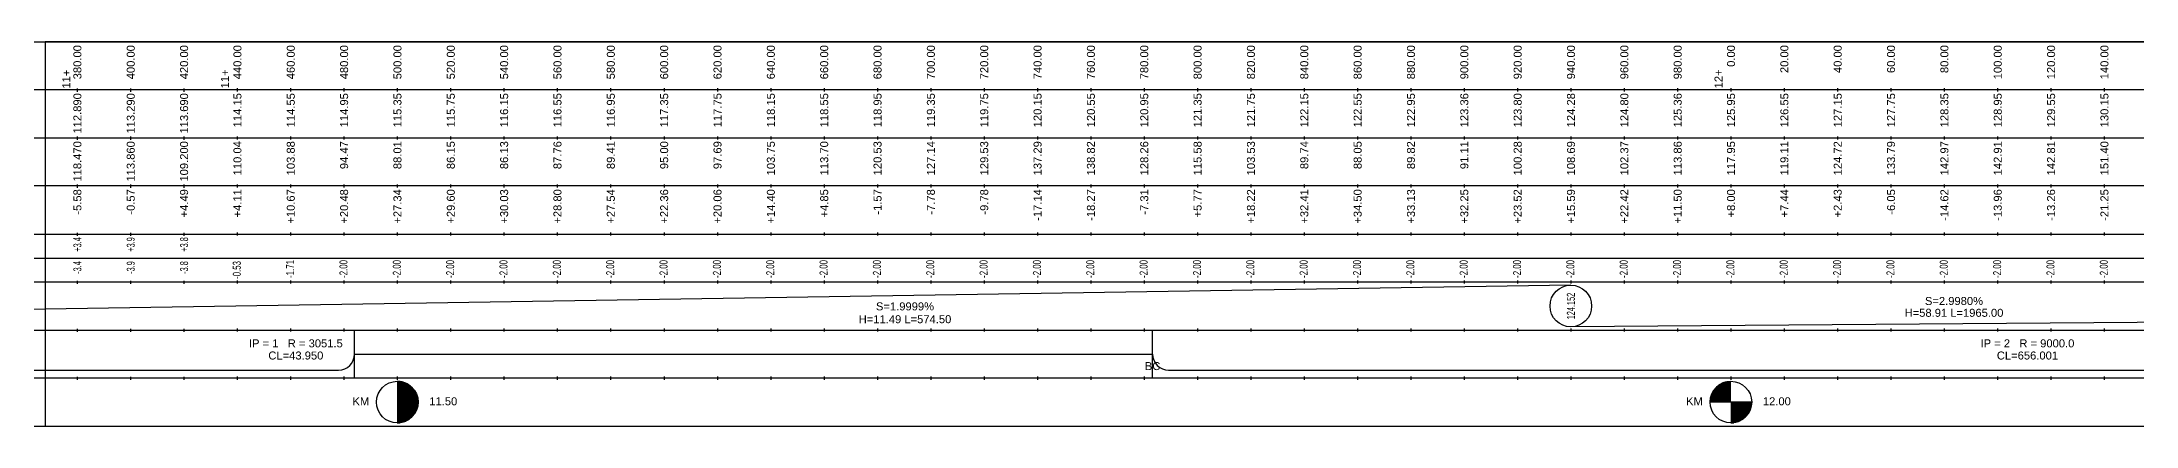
# Model space of a CAD drawing. Header units: millimetres. Extents: x -1499 to 6658, y -12483 to -6008.
# Drawn here: x 623 to 1408, y -12027 to -11883 of the extents above; entities that cross this region are included whole.
import ezdxf
from ezdxf.enums import TextEntityAlignment as Align

# ---------------------------------------------------------------- set-up
doc = ezdxf.new("R2010")
doc.units = ezdxf.units.MM
doc.layers.add('_와꾸', color=7, linetype='Continuous', plot=False)
for name, color, linetype in [('CZ-TEX2', 3, 'Continuous'), ('표내용문자', 3, 'Continuous'), ('표보조선', 1, 'Continuous'), ('표주요선', 1, 'Continuous')]:
    doc.layers.add(name, color=color, linetype=linetype)
doc.styles.get("Standard").update_dxf_attribs({"font": 'arial.ttf'})

msp = doc.modelspace()

# ---------------------------------------------------------------- linework, layer by layer
at = {"layer": '_와꾸', "color": 7, "true_color": 0xffffff}
msp.add_lwpolyline([(624.16, -12027.06), (1448.16, -12027.06), (1448.16, -11883.06), (624.16, -11883.06)], close=True, dxfattribs=at)
at = {"layer": '표내용문자'}
for p, q in [((757.24, -12010.33), (756.16, -12010.33)), ((756.16, -12010.41), (757.68, -12010.41)), ((758.02, -12010.48), (756.16, -12010.48)), ((756.16, -12010.56), (758.3, -12010.56)), ((758.55, -12010.63), (756.16, -12010.63)), ((756.16, -12010.71), (758.77, -12010.71)), ((758.97, -12010.78), (756.16, -12010.78)), ((756.16, -12010.86), (759.16, -12010.86)), ((759.33, -12010.93), (756.16, -12010.93)), ((756.16, -12011.01), (759.49, -12011.01)), ((759.65, -12011.08), (756.16, -12011.08)), ((756.16, -12011.16), (759.79, -12011.16)), ((759.93, -12011.23), (756.16, -12011.23)), ((756.16, -12011.31), (760.07, -12011.31)), ((760.19, -12011.38), (756.16, -12011.38)), ((756.16, -12011.46), (760.31, -12011.46)), ((760.43, -12011.53), (756.16, -12011.53)), ((756.16, -12011.61), (760.54, -12011.61)), ((760.65, -12011.68), (756.16, -12011.68)), ((756.16, -12011.76), (760.76, -12011.76)), ((760.86, -12011.83), (756.16, -12011.83)), ((756.16, -12011.91), (760.95, -12011.91)), ((761.05, -12011.98), (756.16, -12011.98)), ((756.16, -12012.06), (761.14, -12012.06)), ((761.23, -12012.13), (756.16, -12012.13)), ((756.16, -12012.21), (761.32, -12012.21)), ((761.4, -12012.28), (756.16, -12012.28)), ((756.16, -12012.36), (761.48, -12012.36)), ((761.56, -12012.43), (756.16, -12012.43)), ((756.16, -12012.51), (761.64, -12012.51)), ((761.71, -12012.58), (756.16, -12012.58)), ((756.16, -12012.66), (761.79, -12012.66)), ((761.86, -12012.73), (756.16, -12012.73)), ((756.16, -12012.81), (761.93, -12012.81)), ((761.99, -12012.88), (756.16, -12012.88)), ((756.16, -12012.96), (762.06, -12012.96)), ((762.12, -12013.03), (756.16, -12013.03)), ((756.16, -12013.11), (762.19, -12013.11)), ((762.25, -12013.18), (756.16, -12013.18)), ((756.16, -12013.26), (762.31, -12013.26)), ((762.36, -12013.33), (756.16, -12013.33)), ((756.16, -12013.41), (762.42, -12013.41)), ((1256.16, -12013.41), (1249.89, -12013.41)), ((1249.95, -12013.33), (1256.16, -12013.33)), ((1256.16, -12013.26), (1250.01, -12013.26)), ((1250.07, -12013.18), (1256.16, -12013.18)), ((1256.16, -12013.11), (1250.13, -12013.11)), ((1250.19, -12013.03), (1256.16, -12013.03)), ((1256.16, -12012.96), (1250.26, -12012.96)), ((1250.32, -12012.88), (1256.16, -12012.88)), ((1256.16, -12012.81), (1250.39, -12012.81)), ((1250.46, -12012.73), (1256.16, -12012.73)), ((1256.16, -12012.66), (1250.53, -12012.66)), ((1250.6, -12012.58), (1256.16, -12012.58)), ((1256.16, -12012.51), (1250.68, -12012.51)), ((1250.75, -12012.43), (1256.16, -12012.43)), ((1256.16, -12012.36), (1250.83, -12012.36)), ((1250.91, -12012.28), (1256.16, -12012.28)), ((1256.16, -12012.21), (1251, -12012.21)), ((1251.08, -12012.13), (1256.16, -12012.13)), ((1256.16, -12012.06), (1251.17, -12012.06)), ((1251.26, -12011.98), (1256.16, -12011.98)), ((1256.16, -12011.91), (1251.36, -12011.91)), ((1251.46, -12011.83), (1256.16, -12011.83)), ((1256.16, -12011.76), (1251.56, -12011.76)), ((1251.66, -12011.68), (1256.16, -12011.68)), ((1256.16, -12011.61), (1251.77, -12011.61)), ((1251.88, -12011.53), (1256.16, -12011.53)), ((1256.16, -12011.46), (1252, -12011.46)), ((1252.12, -12011.38), (1256.16, -12011.38)), ((1256.16, -12011.31), (1252.25, -12011.31)), ((1252.38, -12011.23), (1256.16, -12011.23)), ((1256.16, -12011.16), (1252.52, -12011.16)), ((1252.67, -12011.08), (1256.16, -12011.08)), ((1256.16, -12011.01), (1252.82, -12011.01)), ((1252.98, -12010.93), (1256.16, -12010.93)), ((1256.16, -12010.86), (1253.16, -12010.86)), ((1253.34, -12010.78), (1256.16, -12010.78)), ((1256.16, -12010.71), (1253.55, -12010.71)), ((1253.77, -12010.63), (1256.16, -12010.63)), ((1256.16, -12010.56), (1254.01, -12010.56)), ((1254.3, -12010.48), (1256.16, -12010.48)), ((1256.16, -12010.41), (1254.63, -12010.41)), ((1255.08, -12010.33), (1256.16, -12010.33)), ((762.47, -12013.48), (756.16, -12013.48)), ((756.16, -12013.56), (762.53, -12013.56)), ((762.58, -12013.63), (756.16, -12013.63)), ((756.16, -12013.71), (762.63, -12013.71)), ((762.68, -12013.78), (756.16, -12013.78)), ((756.16, -12013.86), (762.73, -12013.86)), ((762.78, -12013.93), (756.16, -12013.93)), ((756.16, -12014.01), (762.82, -12014.01)), ((762.87, -12014.08), (756.16, -12014.08)), ((756.16, -12014.16), (762.91, -12014.16)), ((762.95, -12014.23), (756.16, -12014.23)), ((756.16, -12014.31), (763, -12014.31)), ((763.04, -12014.38), (756.16, -12014.38)), ((756.16, -12014.46), (763.08, -12014.46)), ((763.12, -12014.53), (756.16, -12014.53)), ((756.16, -12014.61), (763.15, -12014.61)), ((763.19, -12014.68), (756.16, -12014.68)), ((756.16, -12014.76), (763.22, -12014.76)), ((763.26, -12014.83), (756.16, -12014.83)), ((756.16, -12014.91), (763.29, -12014.91)), ((763.33, -12014.98), (756.16, -12014.98)), ((756.16, -12015.06), (763.36, -12015.06)), ((763.39, -12015.13), (756.16, -12015.13)), ((756.16, -12015.21), (763.42, -12015.21)), ((763.45, -12015.28), (756.16, -12015.28)), ((756.16, -12015.36), (763.47, -12015.36)), ((763.5, -12015.43), (756.16, -12015.43)), ((756.16, -12015.51), (763.53, -12015.51)), ((763.55, -12015.58), (756.16, -12015.58)), ((756.16, -12015.66), (763.58, -12015.66)), ((763.6, -12015.73), (756.16, -12015.73)), ((756.16, -12015.81), (763.63, -12015.81)), ((763.65, -12015.88), (756.16, -12015.88)), ((756.16, -12015.96), (763.67, -12015.96)), ((763.69, -12016.03), (756.16, -12016.03)), ((756.16, -12016.11), (763.71, -12016.11)), ((763.73, -12016.18), (756.16, -12016.18)), ((756.16, -12016.26), (763.75, -12016.26)), ((763.76, -12016.33), (756.16, -12016.33)), ((756.16, -12016.41), (763.78, -12016.41)), ((763.8, -12016.48), (756.16, -12016.48)), ((756.16, -12016.56), (763.81, -12016.56)), ((763.83, -12016.63), (756.16, -12016.63)), ((756.16, -12016.71), (763.84, -12016.71)), ((763.85, -12016.78), (756.16, -12016.78)), ((756.16, -12016.86), (763.86, -12016.86)), ((763.88, -12016.93), (756.16, -12016.93)), ((756.16, -12017.01), (763.89, -12017.01)), ((763.9, -12017.08), (756.16, -12017.08)), ((756.16, -12017.16), (763.91, -12017.16)), ((763.91, -12017.23), (756.16, -12017.23)), ((756.16, -12017.31), (763.92, -12017.31)), ((763.93, -12017.38), (756.16, -12017.38)), ((756.16, -12017.46), (763.93, -12017.46)), ((763.94, -12017.53), (756.16, -12017.53)), ((756.16, -12017.61), (763.94, -12017.61)), ((763.95, -12017.68), (756.16, -12017.68)), ((756.16, -12017.76), (763.95, -12017.76)), ((763.95, -12017.83), (756.16, -12017.83)), ((756.16, -12017.91), (763.96, -12017.91)), ((763.96, -12017.98), (756.16, -12017.98)), ((763.96, -12018.06), (756.16, -12018.06)), ((756.16, -12018.06), (763.96, -12018.06)), ((756.16, -12018.13), (763.96, -12018.13)), ((763.96, -12018.21), (756.16, -12018.21)), ((756.16, -12018.28), (763.95, -12018.28)), ((763.95, -12018.36), (756.16, -12018.36)), ((756.16, -12018.43), (763.95, -12018.43)), ((763.94, -12018.51), (756.16, -12018.51)), ((756.16, -12018.58), (763.94, -12018.58)), ((763.93, -12018.66), (756.16, -12018.66)), ((756.16, -12018.73), (763.93, -12018.73)), ((763.92, -12018.81), (756.16, -12018.81)), ((756.16, -12018.88), (763.91, -12018.88)), ((763.91, -12018.96), (756.16, -12018.96)), ((756.16, -12019.03), (763.9, -12019.03)), ((763.89, -12019.11), (756.16, -12019.11)), ((756.16, -12019.18), (763.88, -12019.18)), ((763.86, -12019.26), (756.16, -12019.26)), ((756.16, -12019.33), (763.85, -12019.33)), ((763.84, -12019.41), (756.16, -12019.41)), ((756.16, -12019.48), (763.83, -12019.48)), ((763.81, -12019.56), (756.16, -12019.56)), ((756.16, -12019.63), (763.8, -12019.63)), ((763.78, -12019.71), (756.16, -12019.71)), ((756.16, -12019.78), (763.76, -12019.78)), ((763.75, -12019.86), (756.16, -12019.86)), ((756.16, -12019.93), (763.73, -12019.93)), ((763.71, -12020.01), (756.16, -12020.01)), ((756.16, -12020.08), (763.69, -12020.08)), ((763.67, -12020.16), (756.16, -12020.16)), ((756.16, -12020.23), (763.65, -12020.23)), ((763.63, -12020.31), (756.16, -12020.31)), ((756.16, -12020.38), (763.6, -12020.38)), ((763.58, -12020.46), (756.16, -12020.46)), ((756.16, -12020.53), (763.55, -12020.53)), ((763.53, -12020.61), (756.16, -12020.61)), ((756.16, -12020.68), (763.5, -12020.68)), ((763.47, -12020.76), (756.16, -12020.76)), ((756.16, -12020.83), (763.45, -12020.83)), ((763.42, -12020.91), (756.16, -12020.91)), ((756.16, -12020.98), (763.39, -12020.98)), ((763.36, -12021.06), (756.16, -12021.06)), ((756.16, -12021.13), (763.33, -12021.13)), ((763.29, -12021.21), (756.16, -12021.21)), ((756.16, -12021.28), (763.26, -12021.28)), ((1256.16, -12017.76), (1248.36, -12017.76)), ((1248.36, -12017.83), (1256.16, -12017.83)), ((1256.16, -12017.91), (1248.36, -12017.91)), ((1248.36, -12017.98), (1256.16, -12017.98)), ((1256.16, -12018.06), (1248.36, -12018.06)), ((1248.37, -12017.53), (1256.16, -12017.53)), ((1256.16, -12017.61), (1248.37, -12017.61)), ((1248.37, -12017.68), (1256.16, -12017.68)), ((1256.16, -12017.46), (1248.38, -12017.46)), ((1256.16, -12017.31), (1248.39, -12017.31)), ((1248.39, -12017.38), (1256.16, -12017.38)), ((1248.4, -12017.23), (1256.16, -12017.23)), ((1256.16, -12017.16), (1248.41, -12017.16)), ((1248.42, -12017.08), (1256.16, -12017.08)), ((1256.16, -12017.01), (1248.43, -12017.01)), ((1248.44, -12016.93), (1256.16, -12016.93)), ((1256.16, -12016.86), (1248.45, -12016.86)), ((1248.46, -12016.78), (1256.16, -12016.78)), ((1256.16, -12016.71), (1248.47, -12016.71)), ((1248.49, -12016.63), (1256.16, -12016.63)), ((1256.16, -12016.56), (1248.5, -12016.56)), ((1248.52, -12016.48), (1256.16, -12016.48)), ((1256.16, -12016.41), (1248.53, -12016.41)), ((1248.55, -12016.33), (1256.16, -12016.33)), ((1256.16, -12016.26), (1248.57, -12016.26)), ((1248.59, -12016.18), (1256.16, -12016.18)), ((1256.16, -12016.11), (1248.6, -12016.11)), ((1248.62, -12016.03), (1256.16, -12016.03)), ((1256.16, -12015.96), (1248.65, -12015.96)), ((1248.67, -12015.88), (1256.16, -12015.88)), ((1256.16, -12015.81), (1248.69, -12015.81)), ((1248.71, -12015.73), (1256.16, -12015.73)), ((1256.16, -12015.66), (1248.74, -12015.66)), ((1248.76, -12015.58), (1256.16, -12015.58)), ((1256.16, -12015.51), (1248.79, -12015.51)), ((1248.81, -12015.43), (1256.16, -12015.43)), ((1256.16, -12015.36), (1248.84, -12015.36)), ((1248.87, -12015.28), (1256.16, -12015.28)), ((1256.16, -12015.21), (1248.9, -12015.21)), ((1248.93, -12015.13), (1256.16, -12015.13)), ((1256.16, -12015.06), (1248.96, -12015.06)), ((1248.99, -12014.98), (1256.16, -12014.98)), ((1256.16, -12014.91), (1249.02, -12014.91)), ((1249.06, -12014.83), (1256.16, -12014.83)), ((1256.16, -12014.76), (1249.09, -12014.76)), ((1249.13, -12014.68), (1256.16, -12014.68)), ((1256.16, -12014.61), (1249.16, -12014.61)), ((1249.2, -12014.53), (1256.16, -12014.53)), ((1256.16, -12014.46), (1249.24, -12014.46)), ((1249.28, -12014.38), (1256.16, -12014.38)), ((1256.16, -12014.31), (1249.32, -12014.31)), ((1249.36, -12014.23), (1256.16, -12014.23)), ((1256.16, -12014.16), (1249.4, -12014.16)), ((1249.45, -12014.08), (1256.16, -12014.08)), ((1256.16, -12014.01), (1249.49, -12014.01)), ((1249.54, -12013.93), (1256.16, -12013.93)), ((1256.16, -12013.86), (1249.58, -12013.86)), ((1249.63, -12013.78), (1256.16, -12013.78)), ((1256.16, -12013.71), (1249.68, -12013.71)), ((1249.73, -12013.63), (1256.16, -12013.63)), ((1256.16, -12013.56), (1249.79, -12013.56)), ((1249.84, -12013.48), (1256.16, -12013.48)), ((1263.96, -12018.06), (1256.16, -12018.06)), ((1256.16, -12018.13), (1263.96, -12018.13)), ((1263.96, -12018.21), (1256.16, -12018.21)), ((1256.16, -12018.28), (1263.95, -12018.28)), ((1263.95, -12018.36), (1256.16, -12018.36)), ((1256.16, -12018.43), (1263.95, -12018.43)), ((1263.94, -12018.51), (1256.16, -12018.51)), ((1256.16, -12018.58), (1263.94, -12018.58)), ((1263.93, -12018.66), (1256.16, -12018.66)), ((1256.16, -12018.73), (1263.93, -12018.73)), ((1263.92, -12018.81), (1256.16, -12018.81)), ((1256.16, -12018.88), (1263.91, -12018.88)), ((1263.91, -12018.96), (1256.16, -12018.96)), ((1256.16, -12019.03), (1263.9, -12019.03)), ((1263.89, -12019.11), (1256.16, -12019.11)), ((1256.16, -12019.18), (1263.88, -12019.18)), ((1263.86, -12019.26), (1256.16, -12019.26)), ((1256.16, -12019.33), (1263.85, -12019.33)), ((1263.84, -12019.41), (1256.16, -12019.41)), ((1256.16, -12019.48), (1263.83, -12019.48)), ((1263.81, -12019.56), (1256.16, -12019.56)), ((1256.16, -12019.63), (1263.8, -12019.63)), ((1263.78, -12019.71), (1256.16, -12019.71)), ((1256.16, -12019.78), (1263.76, -12019.78)), ((1263.75, -12019.86), (1256.16, -12019.86)), ((1256.16, -12019.93), (1263.73, -12019.93)), ((1263.71, -12020.01), (1256.16, -12020.01)), ((1256.16, -12020.08), (1263.69, -12020.08)), ((1263.67, -12020.16), (1256.16, -12020.16)), ((1256.16, -12020.23), (1263.65, -12020.23)), ((1263.63, -12020.31), (1256.16, -12020.31)), ((1256.16, -12020.38), (1263.6, -12020.38)), ((1263.58, -12020.46), (1256.16, -12020.46)), ((1256.16, -12020.53), (1263.55, -12020.53)), ((1263.53, -12020.61), (1256.16, -12020.61)), ((1256.16, -12020.68), (1263.5, -12020.68)), ((1263.47, -12020.76), (1256.16, -12020.76)), ((1256.16, -12020.83), (1263.45, -12020.83)), ((1263.42, -12020.91), (1256.16, -12020.91)), ((1256.16, -12020.98), (1263.39, -12020.98)), ((1263.36, -12021.06), (1256.16, -12021.06)), ((1256.16, -12021.13), (1263.33, -12021.13)), ((1263.29, -12021.21), (1256.16, -12021.21)), ((1256.16, -12021.28), (1263.26, -12021.28)), ((763.22, -12021.36), (756.16, -12021.36)), ((756.16, -12021.43), (763.19, -12021.43)), ((763.15, -12021.51), (756.16, -12021.51)), ((756.16, -12021.58), (763.12, -12021.58)), ((763.08, -12021.66), (756.16, -12021.66)), ((756.16, -12021.73), (763.04, -12021.73)), ((763, -12021.81), (756.16, -12021.81)), ((756.16, -12021.88), (762.95, -12021.88)), ((762.91, -12021.96), (756.16, -12021.96)), ((756.16, -12022.03), (762.87, -12022.03)), ((762.82, -12022.11), (756.16, -12022.11)), ((756.16, -12022.18), (762.78, -12022.18)), ((762.73, -12022.26), (756.16, -12022.26)), ((756.16, -12022.33), (762.68, -12022.33)), ((762.63, -12022.41), (756.16, -12022.41)), ((756.16, -12022.48), (762.58, -12022.48)), ((762.53, -12022.56), (756.16, -12022.56)), ((756.16, -12022.63), (762.47, -12022.63)), ((762.42, -12022.71), (756.16, -12022.71)), ((756.16, -12022.78), (762.36, -12022.78)), ((762.31, -12022.86), (756.16, -12022.86)), ((756.16, -12022.93), (762.25, -12022.93)), ((762.19, -12023.01), (756.16, -12023.01)), ((756.16, -12023.08), (762.12, -12023.08)), ((762.06, -12023.16), (756.16, -12023.16)), ((756.16, -12023.23), (761.99, -12023.23)), ((761.93, -12023.31), (756.16, -12023.31)), ((756.16, -12023.38), (761.86, -12023.38)), ((761.79, -12023.46), (756.16, -12023.46)), ((756.16, -12023.53), (761.71, -12023.53)), ((761.64, -12023.61), (756.16, -12023.61)), ((756.16, -12023.68), (761.56, -12023.68)), ((761.48, -12023.76), (756.16, -12023.76)), ((756.16, -12023.83), (761.4, -12023.83)), ((761.32, -12023.91), (756.16, -12023.91)), ((756.16, -12023.98), (761.23, -12023.98)), ((761.14, -12024.06), (756.16, -12024.06)), ((756.16, -12024.13), (761.05, -12024.13)), ((760.95, -12024.21), (756.16, -12024.21)), ((756.16, -12024.28), (760.86, -12024.28)), ((760.76, -12024.36), (756.16, -12024.36)), ((756.16, -12024.43), (760.65, -12024.43)), ((760.54, -12024.51), (756.16, -12024.51)), ((756.16, -12024.58), (760.43, -12024.58)), ((760.31, -12024.66), (756.16, -12024.66)), ((756.16, -12024.73), (760.19, -12024.73)), ((760.07, -12024.81), (756.16, -12024.81)), ((756.16, -12024.88), (759.93, -12024.88)), ((759.79, -12024.96), (756.16, -12024.96)), ((756.16, -12025.03), (759.65, -12025.03)), ((759.49, -12025.11), (756.16, -12025.11)), ((756.16, -12025.18), (759.33, -12025.18)), ((759.16, -12025.26), (756.16, -12025.26)), ((756.16, -12025.33), (758.97, -12025.33)), ((758.77, -12025.41), (756.16, -12025.41)), ((756.16, -12025.48), (758.55, -12025.48)), ((758.3, -12025.56), (756.16, -12025.56)), ((756.16, -12025.63), (758.02, -12025.63)), ((757.68, -12025.71), (756.16, -12025.71)), ((756.16, -12025.78), (757.24, -12025.78)), ((1263.22, -12021.36), (1256.16, -12021.36)), ((1256.16, -12021.43), (1263.19, -12021.43)), ((1263.15, -12021.51), (1256.16, -12021.51)), ((1256.16, -12021.58), (1263.12, -12021.58)), ((1263.08, -12021.66), (1256.16, -12021.66)), ((1256.16, -12021.73), (1263.04, -12021.73)), ((1263, -12021.81), (1256.16, -12021.81)), ((1256.16, -12021.88), (1262.95, -12021.88)), ((1262.91, -12021.96), (1256.16, -12021.96)), ((1256.16, -12022.03), (1262.87, -12022.03)), ((1262.82, -12022.11), (1256.16, -12022.11)), ((1256.16, -12022.18), (1262.78, -12022.18)), ((1262.73, -12022.26), (1256.16, -12022.26)), ((1256.16, -12022.33), (1262.68, -12022.33)), ((1262.63, -12022.41), (1256.16, -12022.41)), ((1256.16, -12022.48), (1262.58, -12022.48)), ((1262.53, -12022.56), (1256.16, -12022.56)), ((1256.16, -12022.63), (1262.47, -12022.63)), ((1262.42, -12022.71), (1256.16, -12022.71)), ((1256.16, -12022.78), (1262.36, -12022.78)), ((1262.31, -12022.86), (1256.16, -12022.86)), ((1256.16, -12022.93), (1262.25, -12022.93)), ((1262.19, -12023.01), (1256.16, -12023.01)), ((1256.16, -12023.08), (1262.12, -12023.08)), ((1262.06, -12023.16), (1256.16, -12023.16)), ((1256.16, -12023.23), (1261.99, -12023.23)), ((1261.93, -12023.31), (1256.16, -12023.31)), ((1256.16, -12023.38), (1261.86, -12023.38)), ((1261.79, -12023.46), (1256.16, -12023.46)), ((1256.16, -12023.53), (1261.71, -12023.53)), ((1261.64, -12023.61), (1256.16, -12023.61)), ((1256.16, -12023.68), (1261.56, -12023.68)), ((1261.48, -12023.76), (1256.16, -12023.76)), ((1256.16, -12023.83), (1261.4, -12023.83)), ((1261.32, -12023.91), (1256.16, -12023.91)), ((1256.16, -12023.98), (1261.23, -12023.98)), ((1261.14, -12024.06), (1256.16, -12024.06)), ((1256.16, -12024.13), (1261.05, -12024.13)), ((1260.95, -12024.21), (1256.16, -12024.21)), ((1256.16, -12024.28), (1260.86, -12024.28)), ((1260.76, -12024.36), (1256.16, -12024.36)), ((1256.16, -12024.43), (1260.65, -12024.43)), ((1260.54, -12024.51), (1256.16, -12024.51)), ((1256.16, -12024.58), (1260.43, -12024.58)), ((1260.31, -12024.66), (1256.16, -12024.66)), ((1256.16, -12024.73), (1260.19, -12024.73)), ((1260.07, -12024.81), (1256.16, -12024.81)), ((1256.16, -12024.88), (1259.93, -12024.88)), ((1259.79, -12024.96), (1256.16, -12024.96)), ((1256.16, -12025.03), (1259.65, -12025.03)), ((1259.49, -12025.11), (1256.16, -12025.11)), ((1256.16, -12025.18), (1259.33, -12025.18)), ((1259.16, -12025.26), (1256.16, -12025.26)), ((1256.16, -12025.33), (1258.97, -12025.33)), ((1258.77, -12025.41), (1256.16, -12025.41)), ((1256.16, -12025.48), (1258.55, -12025.48)), ((1258.3, -12025.56), (1256.16, -12025.56)), ((1256.16, -12025.63), (1258.02, -12025.63)), ((1257.68, -12025.71), (1256.16, -12025.71)), ((1256.16, -12025.78), (1257.24, -12025.78))]:
    msp.add_line(p, q, dxfattribs=at)
for centre in [(756.16, -12018.06), (1256.16, -12018.06)]:
    msp.add_circle(centre, 7.8, dxfattribs=at)
at = {"layer": '표보조선', "color": 253}
for p, q in [((636.16, -11900.56), (636.16, -11901.76)), ((656.16, -11900.56), (656.16, -11901.76)), ((676.16, -11900.56), (676.16, -11901.76)), ((636.16, -11918.56), (636.16, -11919.76)), ((656.16, -11918.56), (656.16, -11919.76)), ((676.16, -11918.56), (676.16, -11919.76)), ((636.16, -11936.56), (636.16, -11937.76)), ((656.16, -11936.56), (656.16, -11937.76)), ((676.16, -11936.56), (676.16, -11937.76)), ((636.16, -11954.56), (636.16, -11955.76)), ((656.16, -11954.56), (656.16, -11955.76)), ((676.16, -11954.56), (676.16, -11955.76)), ((636.16, -11972.56), (636.16, -11973.76)), ((656.16, -11972.56), (656.16, -11973.76)), ((676.16, -11972.56), (676.16, -11973.76)), ((636.16, -11990.56), (636.16, -11991.76)), ((656.16, -11990.56), (656.16, -11991.76)), ((676.16, -11990.56), (676.16, -11991.76)), ((636.16, -12008.56), (636.16, -12009.76)), ((656.16, -12008.56), (656.16, -12009.76)), ((676.16, -12008.56), (676.16, -12009.76))]:
    msp.add_line(p, q, dxfattribs=at)
at = {"layer": '표보조선'}
for p, q in [((696.16, -11900.46), (696.16, -11901.66)), ((716.16, -11900.46), (716.16, -11901.66)), ((736.16, -11900.46), (736.16, -11901.66)), ((756.16, -11900.46), (756.16, -11901.66)), ((776.16, -11900.46), (776.16, -11901.66)), ((796.16, -11900.46), (796.16, -11901.66)), ((816.16, -11900.46), (816.16, -11901.66)), ((836.16, -11900.46), (836.16, -11901.66)), ((856.16, -11900.46), (856.16, -11901.66)), ((876.16, -11900.46), (876.16, -11901.66)), ((896.16, -11900.46), (896.16, -11901.66)), ((916.16, -11900.46), (916.16, -11901.66)), ((936.16, -11900.46), (936.16, -11901.66)), ((956.16, -11900.46), (956.16, -11901.66)), ((976.16, -11900.46), (976.16, -11901.66)), ((996.16, -11900.46), (996.16, -11901.66)), ((1016.16, -11900.46), (1016.16, -11901.66)), ((1036.16, -11900.46), (1036.16, -11901.66)), ((1056.16, -11900.46), (1056.16, -11901.66)), ((1076.16, -11900.46), (1076.16, -11901.66)), ((1096.16, -11900.46), (1096.16, -11901.66)), ((1116.16, -11900.46), (1116.16, -11901.66)), ((1136.16, -11900.46), (1136.16, -11901.66)), ((1156.16, -11900.46), (1156.16, -11901.66)), ((1176.16, -11900.46), (1176.16, -11901.66)), ((1196.16, -11900.46), (1196.16, -11901.66)), ((1216.16, -11900.46), (1216.16, -11901.66)), ((1236.16, -11900.46), (1236.16, -11901.66)), ((1256.16, -11900.46), (1256.16, -11901.66)), ((1276.16, -11900.46), (1276.16, -11901.66)), ((1296.16, -11900.46), (1296.16, -11901.66)), ((1316.16, -11900.46), (1316.16, -11901.66)), ((1336.16, -11900.46), (1336.16, -11901.66)), ((1356.16, -11900.46), (1356.16, -11901.66)), ((1376.16, -11900.46), (1376.16, -11901.66)), ((1396.16, -11900.46), (1396.16, -11901.66)), ((696.16, -11918.46), (696.16, -11919.66)), ((716.16, -11918.46), (716.16, -11919.66)), ((736.16, -11918.46), (736.16, -11919.66)), ((756.16, -11918.46), (756.16, -11919.66)), ((776.16, -11918.46), (776.16, -11919.66)), ((796.16, -11918.46), (796.16, -11919.66)), ((816.16, -11918.46), (816.16, -11919.66)), ((836.16, -11918.46), (836.16, -11919.66)), ((856.16, -11918.46), (856.16, -11919.66)), ((876.16, -11918.46), (876.16, -11919.66)), ((896.16, -11918.46), (896.16, -11919.66)), ((916.16, -11918.46), (916.16, -11919.66)), ((936.16, -11918.46), (936.16, -11919.66)), ((956.16, -11918.46), (956.16, -11919.66)), ((976.16, -11918.46), (976.16, -11919.66)), ((996.16, -11918.46), (996.16, -11919.66)), ((1016.16, -11918.46), (1016.16, -11919.66)), ((1036.16, -11918.46), (1036.16, -11919.66)), ((1056.16, -11918.46), (1056.16, -11919.66)), ((1076.16, -11918.46), (1076.16, -11919.66)), ((1096.16, -11918.46), (1096.16, -11919.66)), ((1116.16, -11918.46), (1116.16, -11919.66)), ((1136.16, -11918.46), (1136.16, -11919.66)), ((1156.16, -11918.46), (1156.16, -11919.66)), ((1176.16, -11918.46), (1176.16, -11919.66)), ((1196.16, -11918.46), (1196.16, -11919.66)), ((1216.16, -11918.46), (1216.16, -11919.66)), ((1236.16, -11918.46), (1236.16, -11919.66)), ((1256.16, -11918.46), (1256.16, -11919.66)), ((1276.16, -11918.46), (1276.16, -11919.66)), ((1296.16, -11918.46), (1296.16, -11919.66)), ((1316.16, -11918.46), (1316.16, -11919.66)), ((1336.16, -11918.46), (1336.16, -11919.66)), ((1356.16, -11918.46), (1356.16, -11919.66)), ((1376.16, -11918.46), (1376.16, -11919.66)), ((1396.16, -11918.46), (1396.16, -11919.66)), ((696.16, -11936.46), (696.16, -11937.66)), ((716.16, -11936.46), (716.16, -11937.66)), ((736.16, -11936.46), (736.16, -11937.66)), ((756.16, -11936.46), (756.16, -11937.66)), ((776.16, -11936.46), (776.16, -11937.66)), ((796.16, -11936.46), (796.16, -11937.66)), ((816.16, -11936.46), (816.16, -11937.66)), ((836.16, -11936.46), (836.16, -11937.66)), ((856.16, -11936.46), (856.16, -11937.66)), ((876.16, -11936.46), (876.16, -11937.66)), ((896.16, -11936.46), (896.16, -11937.66)), ((916.16, -11936.46), (916.16, -11937.66)), ((936.16, -11936.46), (936.16, -11937.66)), ((956.16, -11936.46), (956.16, -11937.66)), ((976.16, -11936.46), (976.16, -11937.66)), ((996.16, -11936.46), (996.16, -11937.66)), ((1016.16, -11936.46), (1016.16, -11937.66)), ((1036.16, -11936.46), (1036.16, -11937.66)), ((1056.16, -11936.46), (1056.16, -11937.66)), ((1076.16, -11936.46), (1076.16, -11937.66)), ((1096.16, -11936.46), (1096.16, -11937.66)), ((1116.16, -11936.46), (1116.16, -11937.66)), ((1136.16, -11936.46), (1136.16, -11937.66)), ((1156.16, -11936.46), (1156.16, -11937.66)), ((1176.16, -11936.46), (1176.16, -11937.66)), ((1196.16, -11936.46), (1196.16, -11937.66)), ((1216.16, -11936.46), (1216.16, -11937.66)), ((1236.16, -11936.46), (1236.16, -11937.66)), ((1256.16, -11936.46), (1256.16, -11937.66)), ((1276.16, -11936.46), (1276.16, -11937.66)), ((1296.16, -11936.46), (1296.16, -11937.66)), ((1316.16, -11936.46), (1316.16, -11937.66)), ((1336.16, -11936.46), (1336.16, -11937.66)), ((1356.16, -11936.46), (1356.16, -11937.66)), ((1376.16, -11936.46), (1376.16, -11937.66)), ((1396.16, -11936.46), (1396.16, -11937.66)), ((696.16, -11954.46), (696.16, -11955.66)), ((716.16, -11954.46), (716.16, -11955.66)), ((736.16, -11954.46), (736.16, -11955.66)), ((756.16, -11954.46), (756.16, -11955.66)), ((776.16, -11954.46), (776.16, -11955.66)), ((796.16, -11954.46), (796.16, -11955.66)), ((816.16, -11954.46), (816.16, -11955.66)), ((836.16, -11954.46), (836.16, -11955.66)), ((856.16, -11954.46), (856.16, -11955.66)), ((876.16, -11954.46), (876.16, -11955.66)), ((896.16, -11954.46), (896.16, -11955.66)), ((916.16, -11954.46), (916.16, -11955.66)), ((936.16, -11954.46), (936.16, -11955.66)), ((956.16, -11954.46), (956.16, -11955.66)), ((976.16, -11954.46), (976.16, -11955.66)), ((996.16, -11954.46), (996.16, -11955.66)), ((1016.16, -11954.46), (1016.16, -11955.66)), ((1036.16, -11954.46), (1036.16, -11955.66)), ((1056.16, -11954.46), (1056.16, -11955.66)), ((1076.16, -11954.46), (1076.16, -11955.66)), ((1096.16, -11954.46), (1096.16, -11955.66)), ((1116.16, -11954.46), (1116.16, -11955.66)), ((1136.16, -11954.46), (1136.16, -11955.66)), ((1156.16, -11954.46), (1156.16, -11955.66)), ((1176.16, -11954.46), (1176.16, -11955.66)), ((1196.16, -11954.46), (1196.16, -11955.66)), ((1216.16, -11954.46), (1216.16, -11955.66)), ((1236.16, -11954.46), (1236.16, -11955.66)), ((1256.16, -11954.46), (1256.16, -11955.66)), ((1276.16, -11954.46), (1276.16, -11955.66)), ((1296.16, -11954.46), (1296.16, -11955.66)), ((1316.16, -11954.46), (1316.16, -11955.66)), ((1336.16, -11954.46), (1336.16, -11955.66)), ((1356.16, -11954.46), (1356.16, -11955.66)), ((1376.16, -11954.46), (1376.16, -11955.66)), ((1396.16, -11954.46), (1396.16, -11955.66)), ((696.16, -11972.46), (696.16, -11973.66)), ((716.16, -11972.46), (716.16, -11973.66)), ((736.16, -11972.46), (736.16, -11973.66)), ((756.16, -11972.46), (756.16, -11973.66)), ((776.16, -11972.46), (776.16, -11973.66)), ((796.16, -11972.46), (796.16, -11973.66)), ((816.16, -11972.46), (816.16, -11973.66)), ((836.16, -11972.46), (836.16, -11973.66)), ((856.16, -11972.46), (856.16, -11973.66)), ((876.16, -11972.46), (876.16, -11973.66)), ((896.16, -11972.46), (896.16, -11973.66)), ((916.16, -11972.46), (916.16, -11973.66)), ((936.16, -11972.46), (936.16, -11973.66)), ((956.16, -11972.46), (956.16, -11973.66)), ((976.16, -11972.46), (976.16, -11973.66)), ((996.16, -11972.46), (996.16, -11973.66)), ((1016.16, -11972.46), (1016.16, -11973.66)), ((1036.16, -11972.46), (1036.16, -11973.66)), ((1056.16, -11972.46), (1056.16, -11973.66)), ((1076.16, -11972.46), (1076.16, -11973.66)), ((1096.16, -11972.46), (1096.16, -11973.66)), ((1116.16, -11972.46), (1116.16, -11973.66)), ((1136.16, -11972.46), (1136.16, -11973.66)), ((1156.16, -11972.46), (1156.16, -11973.66)), ((1176.16, -11972.46), (1176.16, -11973.66)), ((1196.16, -11972.46), (1196.16, -11973.66)), ((1216.16, -11972.46), (1216.16, -11973.66)), ((1236.16, -11972.46), (1236.16, -11973.66)), ((1256.16, -11972.46), (1256.16, -11973.66)), ((1276.16, -11972.46), (1276.16, -11973.66)), ((1296.16, -11972.46), (1296.16, -11973.66)), ((1316.16, -11972.46), (1316.16, -11973.66)), ((1336.16, -11972.46), (1336.16, -11973.66)), ((1356.16, -11972.46), (1356.16, -11973.66)), ((1376.16, -11972.46), (1376.16, -11973.66)), ((1396.16, -11972.46), (1396.16, -11973.66)), ((1196.16, -11974.26), (616.16, -11983.31)), ((3161.16, -11974.26), (1196.16, -11989.86)), ((696.16, -11990.46), (696.16, -11991.66)), ((716.16, -11990.46), (716.16, -11991.66)), ((736.16, -11990.46), (736.16, -11991.66)), ((740.11, -12009.06), (740.11, -11991.06)), ((756.16, -11990.46), (756.16, -11991.66)), ((776.16, -11990.46), (776.16, -11991.66)), ((796.16, -11990.46), (796.16, -11991.66)), ((816.16, -11990.46), (816.16, -11991.66)), ((836.16, -11990.46), (836.16, -11991.66)), ((856.16, -11990.46), (856.16, -11991.66)), ((876.16, -11990.46), (876.16, -11991.66)), ((896.16, -11990.46), (896.16, -11991.66)), ((916.16, -11990.46), (916.16, -11991.66)), ((936.16, -11990.46), (936.16, -11991.66)), ((956.16, -11990.46), (956.16, -11991.66)), ((976.16, -11990.46), (976.16, -11991.66)), ((996.16, -11990.46), (996.16, -11991.66)), ((1016.16, -11990.46), (1016.16, -11991.66)), ((1036.16, -11990.46), (1036.16, -11991.66)), ((1039.36, -12009.06), (1039.36, -11991.06)), ((1056.16, -11990.46), (1056.16, -11991.66)), ((1076.16, -11990.46), (1076.16, -11991.66)), ((1096.16, -11990.46), (1096.16, -11991.66)), ((1116.16, -11990.46), (1116.16, -11991.66)), ((1136.16, -11990.46), (1136.16, -11991.66)), ((1156.16, -11990.46), (1156.16, -11991.66)), ((1176.16, -11990.46), (1176.16, -11991.66)), ((1196.16, -11990.46), (1196.16, -11991.66)), ((1216.16, -11990.46), (1216.16, -11991.66)), ((1236.16, -11990.46), (1236.16, -11991.66)), ((1256.16, -11990.46), (1256.16, -11991.66)), ((1276.16, -11990.46), (1276.16, -11991.66)), ((1296.16, -11990.46), (1296.16, -11991.66)), ((1316.16, -11990.46), (1316.16, -11991.66)), ((1336.16, -11990.46), (1336.16, -11991.66)), ((1356.16, -11990.46), (1356.16, -11991.66)), ((1376.16, -11990.46), (1376.16, -11991.66)), ((1396.16, -11990.46), (1396.16, -11991.66)), ((740.11, -12000.06), (1039.36, -12000.06)), ((616.16, -12006.06), (734.11, -12006.06)), ((696.16, -12008.46), (696.16, -12009.66)), ((716.16, -12008.46), (716.16, -12009.66)), ((736.16, -12008.46), (736.16, -12009.66)), ((756.16, -12008.46), (756.16, -12009.66)), ((776.16, -12008.46), (776.16, -12009.66)), ((796.16, -12008.46), (796.16, -12009.66)), ((816.16, -12008.46), (816.16, -12009.66)), ((836.16, -12008.46), (836.16, -12009.66)), ((856.16, -12008.46), (856.16, -12009.66)), ((876.16, -12008.46), (876.16, -12009.66)), ((896.16, -12008.46), (896.16, -12009.66)), ((916.16, -12008.46), (916.16, -12009.66)), ((936.16, -12008.46), (936.16, -12009.66)), ((956.16, -12008.46), (956.16, -12009.66)), ((976.16, -12008.46), (976.16, -12009.66)), ((996.16, -12008.46), (996.16, -12009.66)), ((1016.16, -12008.46), (1016.16, -12009.66)), ((1036.16, -12008.46), (1036.16, -12009.66)), ((1045.36, -12006.06), (1689.36, -12006.06)), ((1056.16, -12008.46), (1056.16, -12009.66)), ((1076.16, -12008.46), (1076.16, -12009.66)), ((1096.16, -12008.46), (1096.16, -12009.66)), ((1116.16, -12008.46), (1116.16, -12009.66)), ((1136.16, -12008.46), (1136.16, -12009.66)), ((1156.16, -12008.46), (1156.16, -12009.66)), ((1176.16, -12008.46), (1176.16, -12009.66)), ((1196.16, -12008.46), (1196.16, -12009.66)), ((1216.16, -12008.46), (1216.16, -12009.66)), ((1236.16, -12008.46), (1236.16, -12009.66)), ((1256.16, -12008.46), (1256.16, -12009.66)), ((1276.16, -12008.46), (1276.16, -12009.66)), ((1296.16, -12008.46), (1296.16, -12009.66)), ((1316.16, -12008.46), (1316.16, -12009.66)), ((1336.16, -12008.46), (1336.16, -12009.66)), ((1356.16, -12008.46), (1356.16, -12009.66)), ((1376.16, -12008.46), (1376.16, -12009.66)), ((1396.16, -12008.46), (1396.16, -12009.66))]:
    msp.add_line(p, q, dxfattribs=at)
msp.add_circle((1196.16, -11982.06), 7.8, dxfattribs=at)
for centre, start, end in [((734.11, -12000.06), 270, 0), ((1045.36, -12000.06), 180, 270)]:
    msp.add_arc(centre, 6, start, end, dxfattribs=at)
at = {"layer": '표주요선'}
for p, q in [((224.16, -11883.06), (5416.35, -11883.06)), ((5416.35, -11901.06), (224.16, -11901.06)), ((224.16, -11919.06), (5416.35, -11919.06)), ((5416.35, -11937.06), (224.16, -11937.06)), ((224.16, -11955.06), (5416.35, -11955.06)), ((224.16, -11964.06), (5416.35, -11964.06)), ((5416.35, -11973.06), (224.16, -11973.06)), ((224.16, -11991.06), (5416.35, -11991.06)), ((5416.35, -12009.06), (224.16, -12009.06)), ((224.16, -12027.06), (5416.35, -12027.06))]:
    msp.add_line(p, q, dxfattribs=at)

# ---------------------------------------------------------------- texts
at = {"layer": 'CZ-TEX2', "width": 0.7}
for s, p in [('-1.71', (717.48, -11971.5)), ('-2.00', (737.48, -11971.5)), ('-2.00', (757.48, -11971.5)), ('-2.00', (777.48, -11971.5)), ('-2.00', (797.48, -11971.5)), ('-2.00', (817.48, -11971.5)), ('-2.00', (837.48, -11971.5)), ('-2.00', (857.48, -11971.5)), ('-2.00', (877.48, -11971.5)), ('-2.00', (897.48, -11971.5)), ('-2.00', (917.48, -11971.5)), ('-2.00', (937.48, -11971.5)), ('-2.00', (957.48, -11971.5)), ('-2.00', (977.48, -11971.5)), ('-2.00', (997.48, -11971.5)), ('-2.00', (1017.48, -11971.5)), ('-2.00', (1037.48, -11971.5)), ('-2.00', (1057.48, -11971.5)), ('-2.00', (1077.48, -11971.5)), ('-2.00', (1097.48, -11971.5)), ('-2.00', (1117.48, -11971.5)), ('-2.00', (1137.48, -11971.5)), ('-2.00', (1157.48, -11971.5)), ('-2.00', (1177.48, -11971.5)), ('-2.00', (1197.48, -11971.5)), ('-2.00', (1217.48, -11971.5)), ('-2.00', (1237.48, -11971.5)), ('-2.00', (1257.48, -11971.5)), ('-2.00', (1277.48, -11971.5)), ('-2.00', (1297.48, -11971.5)), ('-2.00', (1317.48, -11971.5)), ('-2.00', (1337.48, -11971.5)), ('-2.00', (1357.48, -11971.5)), ('-2.00', (1377.48, -11971.5)), ('-2.00', (1397.48, -11971.5))]:
    msp.add_text(s, height=3, rotation=90, dxfattribs=at).set_placement(p)
at = {"layer": '표내용문자', "color": 253}
for s, p in [('380.00', (637.72, -11884.26)), ('400.00', (657.72, -11884.26)), ('420.00', (677.72, -11884.26)), ('112.890', (637.72, -11902.26)), ('113.290', (657.72, -11902.26)), ('113.690', (677.72, -11902.26)), ('118.470', (637.72, -11920.26)), ('113.860', (657.72, -11920.26)), ('109.200', (677.72, -11920.26)), ('-5.58', (637.72, -11938.26)), ('-0.57', (657.72, -11938.26)), ('+4.49', (677.72, -11938.26))]:
    msp.add_text(s, height=3, rotation=90, dxfattribs=at).set_placement(p, align=Align.RIGHT)
at = {"layer": '표내용문자'}
for s, p in [('440.00', (697.72, -11884.26)), ('460.00', (717.72, -11884.26)), ('480.00', (737.72, -11884.26)), ('500.00', (757.72, -11884.26)), ('520.00', (777.72, -11884.26)), ('540.00', (797.72, -11884.26)), ('560.00', (817.72, -11884.26)), ('580.00', (837.72, -11884.26)), ('600.00', (857.72, -11884.26)), ('620.00', (877.72, -11884.26)), ('640.00', (897.72, -11884.26)), ('660.00', (917.72, -11884.26)), ('680.00', (937.72, -11884.26)), ('700.00', (957.72, -11884.26)), ('720.00', (977.72, -11884.26)), ('740.00', (997.72, -11884.26)), ('760.00', (1017.72, -11884.26)), ('780.00', (1037.72, -11884.26)), ('800.00', (1057.72, -11884.26)), ('820.00', (1077.72, -11884.26)), ('840.00', (1097.72, -11884.26)), ('860.00', (1117.72, -11884.26)), ('880.00', (1137.72, -11884.26)), ('900.00', (1157.72, -11884.26)), ('920.00', (1177.72, -11884.26)), ('940.00', (1197.72, -11884.26)), ('960.00', (1217.72, -11884.26)), ('980.00', (1237.72, -11884.26)), ('0.00', (1257.72, -11884.26)), ('20.00', (1277.72, -11884.26)), ('40.00', (1297.72, -11884.26)), ('60.00', (1317.72, -11884.26)), ('80.00', (1337.72, -11884.26)), ('100.00', (1357.72, -11884.26)), ('120.00', (1377.72, -11884.26)), ('140.00', (1397.72, -11884.26)), ('114.15', (697.72, -11902.26)), ('114.55', (717.72, -11902.26)), ('114.95', (737.72, -11902.26)), ('115.35', (757.72, -11902.26)), ('115.75', (777.72, -11902.26)), ('116.15', (797.72, -11902.26)), ('116.55', (817.72, -11902.26)), ('116.95', (837.72, -11902.26)), ('117.35', (857.72, -11902.26)), ('117.75', (877.72, -11902.26)), ('118.15', (897.72, -11902.26)), ('118.55', (917.72, -11902.26)), ('118.95', (937.72, -11902.26)), ('119.35', (957.72, -11902.26)), ('119.75', (977.72, -11902.26)), ('120.15', (997.72, -11902.26)), ('120.55', (1017.72, -11902.26)), ('120.95', (1037.72, -11902.26)), ('121.35', (1057.72, -11902.26)), ('121.75', (1077.72, -11902.26)), ('122.15', (1097.72, -11902.26)), ('122.55', (1117.72, -11902.26)), ('122.95', (1137.72, -11902.26)), ('123.36', (1157.72, -11902.26)), ('123.80', (1177.72, -11902.26)), ('124.28', (1197.72, -11902.26)), ('124.80', (1217.72, -11902.26)), ('125.36', (1237.72, -11902.26)), ('125.95', (1257.72, -11902.26)), ('126.55', (1277.72, -11902.26)), ('127.15', (1297.72, -11902.26)), ('127.75', (1317.72, -11902.26)), ('128.35', (1337.72, -11902.26)), ('128.95', (1357.72, -11902.26)), ('129.55', (1377.72, -11902.26)), ('130.15', (1397.72, -11902.26)), ('110.04', (697.72, -11920.26)), ('103.88', (717.72, -11920.26)), ('94.47', (737.72, -11920.26)), ('88.01', (757.72, -11920.26)), ('86.15', (777.72, -11920.26)), ('86.13', (797.72, -11920.26)), ('87.76', (817.72, -11920.26)), ('89.41', (837.72, -11920.26)), ('95.00', (857.72, -11920.26)), ('97.69', (877.72, -11920.26)), ('103.75', (897.72, -11920.26)), ('113.70', (917.72, -11920.26)), ('120.53', (937.72, -11920.26)), ('127.14', (957.72, -11920.26)), ('129.53', (977.72, -11920.26)), ('137.29', (997.72, -11920.26)), ('138.82', (1017.72, -11920.26)), ('128.26', (1037.72, -11920.26)), ('115.58', (1057.72, -11920.26)), ('103.53', (1077.72, -11920.26)), ('89.74', (1097.72, -11920.26)), ('88.05', (1117.72, -11920.26)), ('89.82', (1137.72, -11920.26)), ('91.11', (1157.72, -11920.26)), ('100.28', (1177.72, -11920.26)), ('108.69', (1197.72, -11920.26)), ('102.37', (1217.72, -11920.26)), ('113.86', (1237.72, -11920.26)), ('117.95', (1257.72, -11920.26)), ('119.11', (1277.72, -11920.26)), ('124.72', (1297.72, -11920.26)), ('133.79', (1317.72, -11920.26)), ('142.97', (1337.72, -11920.26)), ('142.91', (1357.72, -11920.26)), ('142.81', (1377.72, -11920.26)), ('151.40', (1397.72, -11920.26)), ('+4.11', (697.72, -11938.26)), ('+10.67', (717.72, -11938.26)), ('+20.48', (737.72, -11938.26)), ('+27.34', (757.72, -11938.26)), ('+29.60', (777.72, -11938.26)), ('+30.03', (797.72, -11938.26)), ('+28.80', (817.72, -11938.26)), ('+27.54', (837.72, -11938.26)), ('+22.36', (857.72, -11938.26)), ('+20.06', (877.72, -11938.26)), ('+14.40', (897.72, -11938.26)), ('+4.85', (917.72, -11938.26)), ('-1.57', (937.72, -11938.26)), ('-7.78', (957.72, -11938.26)), ('-9.78', (977.72, -11938.26)), ('-17.14', (997.72, -11938.26)), ('-18.27', (1017.72, -11938.26)), ('-7.31', (1037.72, -11938.26)), ('+5.77', (1057.72, -11938.26)), ('+18.22', (1077.72, -11938.26)), ('+32.41', (1097.72, -11938.26)), ('+34.50', (1117.72, -11938.26)), ('+33.13', (1137.72, -11938.26)), ('+32.25', (1157.72, -11938.26)), ('+23.52', (1177.72, -11938.26)), ('+15.59', (1197.72, -11938.26)), ('+22.42', (1217.72, -11938.26)), ('+11.50', (1237.72, -11938.26)), ('+8.00', (1257.72, -11938.26)), ('+7.44', (1277.72, -11938.26)), ('+2.43', (1297.72, -11938.26)), ('-6.05', (1317.72, -11938.26)), ('-14.62', (1337.72, -11938.26)), ('-13.96', (1357.72, -11938.26)), ('-13.26', (1377.72, -11938.26)), ('-21.25', (1397.72, -11938.26))]:
    msp.add_text(s, height=3, rotation=90, dxfattribs=at).set_placement(p, align=Align.RIGHT)
at = {"layer": '표내용문자', "color": 253}
msp.add_text('11+', height=3, rotation=90, dxfattribs=at).set_placement((633.56, -11900.56))
at = {"layer": '표내용문자'}
for s, p in [('11+', (693.04, -11900.46)), ('12+', (1253.04, -11900.46))]:
    msp.add_text(s, height=3, rotation=90, dxfattribs=at).set_placement(p)
at = {"layer": '표내용문자', "color": 253, "width": 0.6}
for s, p in [('+3.4', (637.72, -11956.26)), ('+3.9', (657.72, -11956.26)), ('+3.8', (677.72, -11956.26)), ('-3.4', (637.72, -11965.26)), ('-3.9', (657.72, -11965.26)), ('-3.8', (677.72, -11965.26))]:
    msp.add_text(s, height=3, rotation=90, dxfattribs=at).set_placement(p, align=Align.RIGHT)
at = {"layer": '표내용문자', "width": 0.7}
msp.add_text('-0.53', height=3, rotation=90, dxfattribs=at).set_placement((697.48, -11971.88))
at = {"layer": '표내용문자'}
for s, p in [('S=1.9999%', (946.52, -11983.69)), ('S=2.9980%', (1339.82, -11981.66)), ('H=11.49 L=574.50', (946.52, -11988.49)), ('H=58.91 L=1965.00', (1339.82, -11986.09)), ('IP = 1   R = 3051.5', (718.13, -11997.54)), ('IP = 2   R = 9000.0', (1367.36, -11997.54)), ('CL=43.950', (718.13, -12002.1)), ('BC', (1039.36, -12006.06)), ('CL=656.001', (1367.36, -12002.1))]:
    msp.add_text(s, height=3, dxfattribs=at).set_placement(p, align=Align.CENTER)
at = {"layer": '표내용문자', "width": 0.6}
msp.add_text('124.152', height=3, rotation=90, dxfattribs=at).set_placement((1197.66, -11982.06), align=Align.CENTER)
at = {"layer": '표내용문자'}
for s, p in [('KM', (739.36, -12019.26)), ('11.50', (768.16, -12019.26)), ('KM', (1239.36, -12019.26)), ('12.00', (1268.16, -12019.26))]:
    msp.add_text(s, height=3, dxfattribs=at).set_placement(p)

doc.saveas('drawing.dxf')
